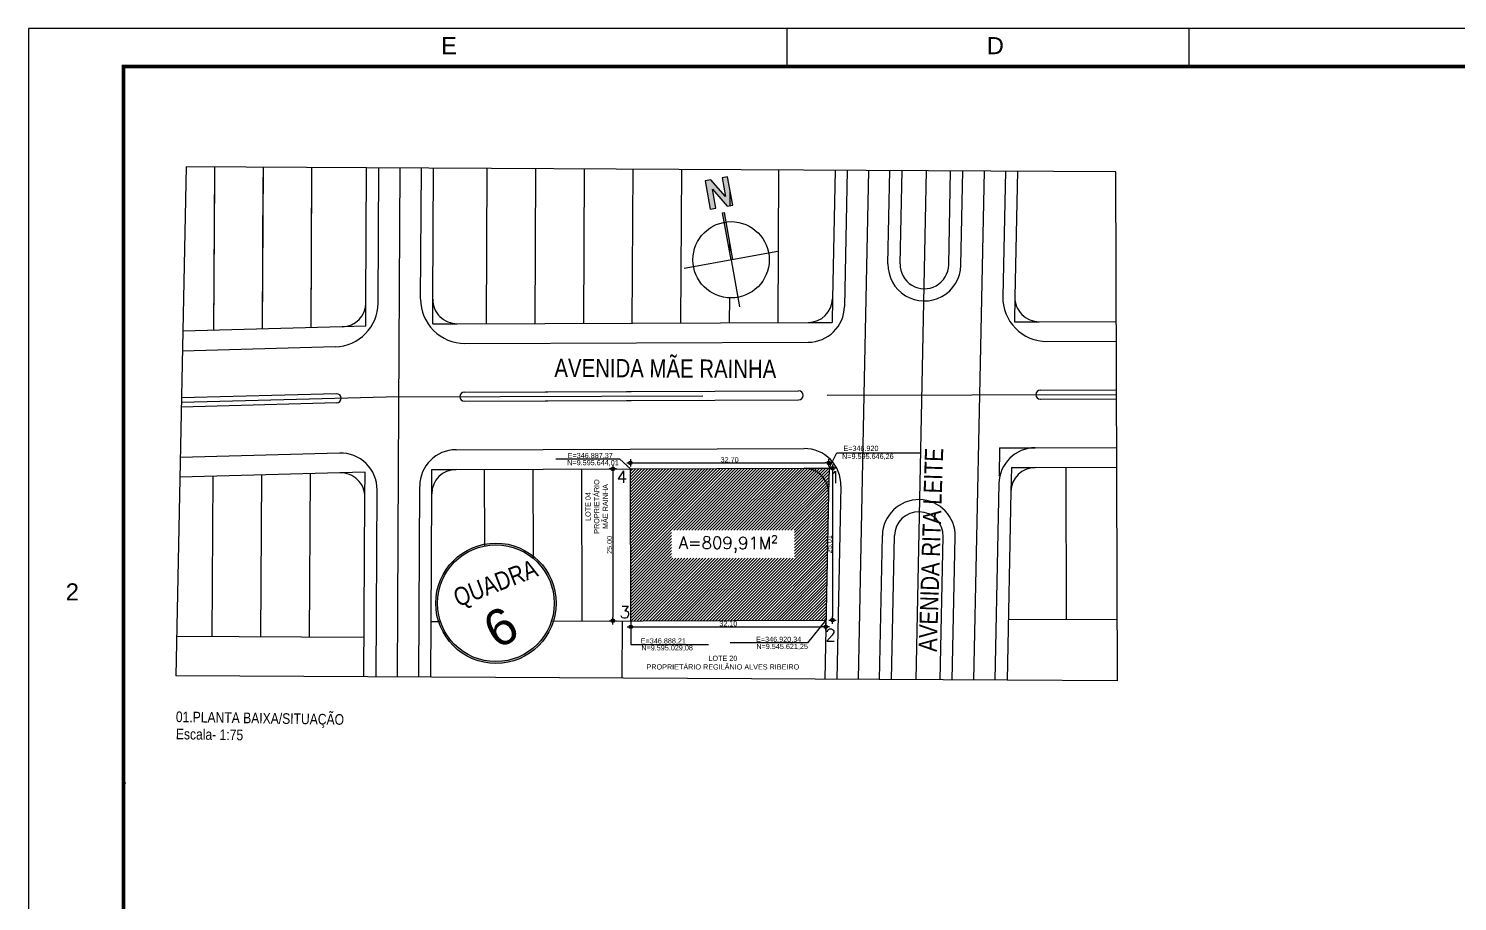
# Model space of a CAD drawing. Header units: millimetres. Extents: x 0 to 5100, y -1 to 1869.
# Drawn here: x 2032.8 to 2267.9, y 1054.9 to 1198.6 of the extents above; entities that cross this region are included whole.
import ezdxf
from ezdxf.enums import TextEntityAlignment as Align

# ---------------------------------------------------------------- set-up
doc = ezdxf.new("R2010")
doc.units = ezdxf.units.MM
doc.header["$LTSCALE"] = 20
for name, pattern in [('ACAD_ISO06W100', [37.5, 24, -3, 0.5, -3, 0.5, -3, 0.5, -3]), ('CONTINU', [0]), ('HIDDEN', [0.375, 0.25, -0.125])]:
    doc.linetypes.add(name, pattern=pattern)
for name, color, linetype in [('ARVORES', 6, 'Continuous'), ('Calçada', 1, 'Continuous'), ('CASA', 3, 'Continuous'), ('CERCADURA', 2, 'Continuous'), ('COTA', 7, 'Continuous'), ('EIXO', 1, 'HIDDEN'), ('LOTE', 51, 'Continuous'), ('MEIOFIO', 2, 'Continuous'), ('NOMERUAS', 50, 'Continuous'), ('POLYLINE', 1, 'Continuous'), ('QUADRA', 4, 'Continuous'), ('TEXTO', 3, 'Continuous'), ('TXT', 2, 'Continuous'), ('Área Verde Geral', 98, 'Continuous')]:
    doc.layers.add(name, color=color, linetype=linetype)
doc.layers.add('hachuras', color=253, linetype='Continuous', lineweight=5)
doc.styles.add('ARIAL', font='arial.ttf', dxfattribs={"height": 2})
doc.styles.add('COTA', font='arial.ttf')
doc.styles.add('F2', font='ARIALN.TTF')
doc.styles.add('ROMANS', font='romans__.ttf', dxfattribs={"height": 0.1})
doc.styles.add('SANSSERIF', font='sas_____.pfb', dxfattribs={"height": 1})
doc.dimstyles.new('COTAS_EXTERNA_SIT', dxfattribs={"dimtxt": 0.85, "dimasz": 0.6, "dimexe": 0.1, "dimexo": 0.05, "dimgap": 0.08, "dimtad": 1, "dimzin": 4, "dimdsep": 46, "dimtxsty": 'COTA', "dimblk": 'COTAS_STILUS', "dimcen": 0, "dimse1": 1, "dimse2": 1, "dimclrd": 4, "dimclrt": 232, "dimadec": 0, "dimazin": 1, "dimtfac": 1, "dimtix": 1, "dimtofl": 0, "dimtmove": 0, "dimatfit": 2, "dimldrblk": 'COTAS_STILUS', "dimfxl": 1, "dimtfillclr": 1, "dimtolj": 1, "dimtzin": 0, "dimarcsym": 0})

# ---------------------------------------------------------------- blocks, each defined once
blk = doc.blocks.new('COTAS_STILUS')
at = {"ltscale": 5}
for p, q in [((1, 0), (-1, 0)), ((0, -1), (0, 1))]:
    blk.add_line(p, q, dxfattribs=at)
for radius in [0.5, 0.25]:
    blk.add_circle((0, 0), radius, dxfattribs=at)
blk = doc.blocks.new('*D512')
at = {"layer": 'COTA', "color": 4, "lineweight": -2}
blk.add_line((2132.41, 1127.09), (2163.89, 1127.09), dxfattribs=at)
at = {"layer": 'COTA', "color": 4, "lineweight": -2, "xscale": 0.6, "yscale": 0.6, "zscale": 0.6, "rotation": 180}
blk.add_blockref('COTAS_STILUS', (2131.81, 1127.09), dxfattribs=at)
at = {"layer": 'COTA', "color": 4, "lineweight": -2, "xscale": 0.6, "yscale": 0.6, "zscale": 0.6}
blk.add_blockref('COTAS_STILUS', (2164.49, 1127.09), dxfattribs=at)
at = {"layer": 'COTA', "color": 232, "insert": (2148.15, 1127.61), "char_height": 0.85, "attachment_point": 5, "style": 'COTA'}
blk.add_mtext('\\A1;32.70', dxfattribs=at)
blk = doc.blocks.new('*D513')
at = {"layer": 'COTA', "color": 4, "lineweight": -2}
blk.add_line((2128.91, 1125.51), (2128.91, 1101.71), dxfattribs=at)
at = {"layer": 'COTA', "color": 4, "lineweight": -2, "xscale": 0.6, "yscale": 0.6, "zscale": 0.6}
for p, rotation in [((2128.91, 1126.11), 90), ((2128.91, 1101.11), 270)]:
    blk.add_blockref('COTAS_STILUS', p, dxfattribs=dict(at, rotation=rotation))
at = {"layer": 'COTA', "color": 232, "insert": (2128.39, 1113.61), "char_height": 0.85, "attachment_point": 5, "rotation": 90, "style": 'COTA'}
blk.add_mtext('\\A1;25.00', dxfattribs=at)
blk = doc.blocks.new('*D514')
at = {"layer": 'COTA', "color": 4, "lineweight": -2}
blk.add_line((2132.5, 1100.12), (2163.39, 1100.12), dxfattribs=at)
at = {"layer": 'COTA', "color": 4, "lineweight": -2, "xscale": 0.6, "yscale": 0.6, "zscale": 0.6, "rotation": 180}
blk.add_blockref('COTAS_STILUS', (2131.9, 1100.12), dxfattribs=at)
at = {"layer": 'COTA', "color": 4, "lineweight": -2, "xscale": 0.6, "yscale": 0.6, "zscale": 0.6}
blk.add_blockref('COTAS_STILUS', (2163.99, 1100.12), dxfattribs=at)
at = {"layer": 'COTA', "color": 232, "insert": (2147.94, 1100.63), "char_height": 0.85, "attachment_point": 5, "style": 'COTA'}
blk.add_mtext('\\A1;32.10', dxfattribs=at)
blk = doc.blocks.new('*D515')
at = {"layer": 'COTA', "color": 4, "lineweight": -2}
blk.add_line((2165.07, 1125.62), (2165.07, 1101.82), dxfattribs=at)
at = {"layer": 'COTA', "color": 4, "lineweight": -2, "xscale": 0.6, "yscale": 0.6, "zscale": 0.6}
for p, rotation in [((2165.07, 1126.22), 90), ((2165.07, 1101.22), 270)]:
    blk.add_blockref('COTAS_STILUS', p, dxfattribs=dict(at, rotation=rotation))
at = {"layer": 'COTA', "color": 232, "insert": (2164.55, 1113.72), "char_height": 0.85, "attachment_point": 5, "rotation": 90, "style": 'COTA'}
blk.add_mtext('\\A1;25.01', dxfattribs=at)
blk = doc.blocks.new('Norte1-flat-1-flat-1')
at = {"linetype": 'CONTINU'}
blk.add_hatch(color=7, dxfattribs=at).paths.add_polyline_path([(-21.16, 37.23), (-23.84, 35.94), (-17.39, 22.5), (-14.71, 23.79), (-19.01, 32.75), (-9.36, 26.36), (-6.68, 27.64), (-13.13, 41.08), (-15.81, 39.8), (-11.51, 30.84)])
h = blk.add_hatch(color=7, dxfattribs=at)
h.paths.add_polyline_path([(-9.82, 22.74), (-10.71, 22.31), (-8.57, 17.85, -0.012506), (-7.66, 18.26)])
h.paths.add_polyline_path([(-7.66, 18.26, 0.012506), (-8.57, 17.85), (0, 0), (0.89, 0.43)])
at = {"color": 7, "linetype": 'CONTINU'}
for p, q in [((-10.71, 22.31), (-9.82, 22.74)), ((0, 0), (-10.71, 22.31)), ((0.89, 0.43), (-9.82, 22.74)), ((-22.31, -10.71), (22.31, 10.71)), ((0, 0), (10.71, -22.31))]:
    blk.add_line(p, q, dxfattribs=at)
blk.add_lwpolyline([(-23.84, 35.94), (-17.39, 22.5), (-14.71, 23.79), (-19.01, 32.75), (-9.36, 26.36), (-6.68, 27.64), (-13.13, 41.08), (-15.81, 39.8), (-11.51, 30.84), (-21.16, 37.23)], close=True, dxfattribs=at)
blk.add_circle((0, 0), 19.8, dxfattribs=at)
blk = doc.blocks.new('PRANCHA')
at = {"color": 7}
for p, q in [((20, 58.4), (20, 59.4)), ((30.6, 58.4), (30.6, 59.4))]:
    blk.add_line(p, q, dxfattribs=at)
blk.add_lwpolyline([(0, 0), (84.1, 0), (84.1, 59.4), (0, 59.4)], close=True, dxfattribs=at)
at = {"color": 1, "const_width": 0.1}
blk.add_lwpolyline([(2.5, 58.4), (83.1, 58.4), (83.1, 1), (2.5, 1)], close=True, dxfattribs=at)
at = {"color": 7, "linetype": 'Continuous', "style": 'ARIAL'}
for s, p in [('E', (11.083, 58.95)), ('D', (25.487, 58.95)), ('2', (1.154, 44.55))]:
    blk.add_text(s, height=0.45, dxfattribs=at).set_placement(p, align=Align.MIDDLE)

msp = doc.modelspace()

# ---------------------------------------------------------------- hatches: boundary and pattern name
at = {"layer": 'CERCADURA'}
h = msp.add_hatch(color=151, dxfattribs=at)
h.paths.add_polyline_path([(2100.51, 1100.292, 1), (2118.871, 1107.711, 1)])
h.paths.add_polyline_path([(2118.593, 1107.599, -1), (2100.788, 1100.405, -1)], flags=16)
h.paths.add_polyline_path([(2101.497, 1102.204), (2115.671, 1108.617), (2113.637, 1113.111), (2099.464, 1106.697)], flags=8)
h.paths.add_polyline_path([(2105.229, 1093.56), (2117.499, 1099.112), (2113.158, 1108.704), (2100.889, 1103.152)], flags=24)

# ---------------------------------------------------------------- linework, layer by layer
at = {"layer": 'Calçada', "color": 8, "lineweight": -3}
msp.add_line((2048.814, 1074.414), (2048.392, 1074.414), dxfattribs=at)
at = {"layer": 'CASA', "color": 7, "linetype": 'ACAD_ISO06W100'}
msp.add_line((2180.516, 1175.178), (2178.793, 1091.402), dxfattribs=at)
at = {"layer": 'CERCADURA', "color": 151}
for radius in [9.902, 9.602]:
    msp.add_circle((2109.691, 1104.002, 61.298), radius, dxfattribs=at)
at = {"layer": 'EIXO', "linetype": 'HIDDEN', "ltscale": 10}
for p, q in [((2093.66, 1126.025), (2093.92, 1175.631)), ((2171.015, 1175.227), (2170.254, 1138.239)), ((2190.017, 1175.128), (2189.259, 1138.303)), ((2093.723, 1137.978), (2164.225, 1138.218)), ((2164.225, 1138.218), (2211.813, 1138.38)), ((2170.254, 1138.239), (2169.292, 1091.452)), ((2189.259, 1138.303), (2188.294, 1091.353)), ((2093.721, 1137.978), (2057.936, 1137.033)), ((2093.481, 1091.849), (2093.66, 1126.025)), ((2093.481, 1091.849), (2093.66, 1126.025)), ((2099.14, 1122.031), (2099.16, 1125.996)), ((2099.16, 1125.996), (2103.126, 1126.01)), ((2160.409, 1126.205), (2164.506, 1126.219)), ((2164.506, 1126.219), (2164.422, 1122.123))]:
    msp.add_line(p, q, dxfattribs=at)
at = {"layer": 'EIXO', "linetype": 'HIDDEN', "ltscale": 5}
for p in [(2165.08, 1154.125), (2161.094, 1150.207)]:
    msp.add_line(p, (2164.999, 1150.221), dxfattribs=at)
at = {"layer": 'hachuras'}
for p, q in [((2131.811, 1125.712), (2132.209, 1126.109)), ((2131.813, 1125.218), (2132.705, 1126.111)), ((2131.815, 1124.725), (2133.202, 1126.112)), ((2131.816, 1124.232), (2133.699, 1126.114)), ((2131.818, 1123.739), (2134.195, 1126.116)), ((2131.82, 1123.245), (2134.692, 1126.117)), ((2131.822, 1122.752), (2135.189, 1126.119)), ((2131.823, 1122.259), (2135.685, 1126.121)), ((2131.825, 1121.765), (2136.182, 1126.122)), ((2131.827, 1121.272), (2136.679, 1126.124)), ((2131.828, 1120.779), (2137.175, 1126.126)), ((2131.83, 1120.285), (2137.672, 1126.127)), ((2131.832, 1119.792), (2138.169, 1126.129)), ((2131.833, 1119.299), (2138.665, 1126.131)), ((2131.835, 1118.806), (2139.162, 1126.133)), ((2131.837, 1118.312), (2139.659, 1126.134)), ((2131.838, 1117.819), (2140.155, 1126.136)), ((2131.84, 1117.326), (2140.652, 1126.138)), ((2131.842, 1116.832), (2141.149, 1126.139)), ((2131.843, 1116.339), (2141.645, 1126.141)), ((2131.845, 1115.846), (2142.142, 1126.143)), ((2131.847, 1115.353), (2142.639, 1126.144)), ((2131.848, 1114.859), (2143.135, 1126.146)), ((2131.85, 1114.366), (2143.632, 1126.148)), ((2131.852, 1113.873), (2144.128, 1126.149)), ((2131.853, 1113.379), (2144.625, 1126.151)), ((2131.855, 1112.886), (2145.122, 1126.153)), ((2131.857, 1112.393), (2145.618, 1126.154)), ((2131.858, 1111.899), (2146.115, 1126.156)), ((2131.86, 1111.406), (2146.612, 1126.158)), ((2131.862, 1110.913), (2147.108, 1126.159)), ((2131.863, 1110.42), (2147.605, 1126.161)), ((2131.865, 1109.926), (2148.102, 1126.163)), ((2131.867, 1109.433), (2148.598, 1126.165)), ((2138.942, 1116.013), (2149.095, 1126.166)), ((2139.437, 1116.013), (2149.592, 1126.168)), ((2139.932, 1116.013), (2150.088, 1126.17)), ((2140.427, 1116.013), (2150.585, 1126.171)), ((2140.922, 1116.013), (2151.082, 1126.173)), ((2141.417, 1116.013), (2151.578, 1126.175)), ((2141.912, 1116.013), (2152.075, 1126.176)), ((2142.407, 1116.013), (2152.572, 1126.178)), ((2142.901, 1116.013), (2153.068, 1126.18)), ((2143.396, 1116.013), (2153.565, 1126.181)), ((2143.891, 1116.013), (2154.062, 1126.183)), ((2144.386, 1116.013), (2154.558, 1126.185)), ((2144.881, 1116.013), (2155.055, 1126.186)), ((2145.376, 1116.013), (2155.552, 1126.188)), ((2145.871, 1116.013), (2156.048, 1126.19)), ((2146.366, 1116.013), (2156.545, 1126.192)), ((2146.861, 1116.013), (2157.042, 1126.193)), ((2147.356, 1116.013), (2157.538, 1126.195)), ((2147.851, 1116.013), (2158.035, 1126.197)), ((2148.346, 1116.013), (2158.532, 1126.198)), ((2148.841, 1116.013), (2159.028, 1126.2)), ((2149.336, 1116.013), (2159.525, 1126.202)), ((2149.831, 1116.013), (2160.022, 1126.203)), ((2150.326, 1116.013), (2160.518, 1126.205)), ((2150.821, 1116.013), (2161.015, 1126.207)), ((2151.316, 1116.013), (2161.512, 1126.208)), ((2151.811, 1116.013), (2162.008, 1126.21)), ((2152.306, 1116.013), (2162.505, 1126.212)), ((2152.801, 1116.013), (2163.002, 1126.213)), ((2153.296, 1116.013), (2163.498, 1126.215)), ((2153.791, 1116.013), (2163.995, 1126.217)), ((2154.286, 1116.013), (2164.492, 1126.218)), ((2154.781, 1116.013), (2164.496, 1125.728)), ((2155.276, 1116.013), (2164.485, 1125.222)), ((2155.771, 1116.013), (2164.475, 1124.717)), ((2156.266, 1116.013), (2164.465, 1124.212)), ((2156.761, 1116.013), (2164.454, 1123.706)), ((2157.256, 1116.013), (2164.444, 1123.201)), ((2157.751, 1116.013), (2164.433, 1122.696)), ((2158.246, 1116.013), (2164.423, 1122.19)), ((2158.741, 1116.013), (2164.413, 1121.685)), ((2158.845, 1115.622), (2164.402, 1121.179)), ((2158.845, 1115.127), (2164.392, 1120.674)), ((2158.845, 1114.632), (2164.381, 1120.169)), ((2158.845, 1114.137), (2164.371, 1119.663)), ((2158.845, 1113.642), (2164.361, 1119.158)), ((2158.845, 1113.147), (2164.35, 1118.653)), ((2158.845, 1112.652), (2164.34, 1118.147)), ((2158.845, 1112.157), (2164.33, 1117.642)), ((2158.845, 1111.662), (2164.319, 1117.137)), ((2131.869, 1108.94), (2138.565, 1115.636)), ((2131.87, 1108.446), (2138.565, 1115.141)), ((2131.872, 1107.953), (2138.565, 1114.646)), ((2148.843, 1101.165), (2164.309, 1116.631)), ((2149.34, 1101.167), (2164.298, 1116.126)), ((2149.836, 1101.169), (2164.288, 1115.62)), ((2150.333, 1101.17), (2164.278, 1115.115)), ((2150.83, 1101.172), (2164.267, 1114.61)), ((2131.874, 1107.46), (2138.565, 1114.151)), ((2131.875, 1106.966), (2138.565, 1113.656)), ((2131.877, 1106.473), (2138.565, 1113.161)), ((2131.879, 1105.98), (2138.565, 1112.666)), ((2131.88, 1105.487), (2138.565, 1112.171)), ((2151.326, 1101.174), (2164.257, 1114.104)), ((2151.823, 1101.176), (2164.246, 1113.599)), ((2152.32, 1101.177), (2164.236, 1113.094)), ((2152.816, 1101.179), (2164.226, 1112.588)), ((2131.882, 1104.993), (2138.565, 1111.676)), ((2131.884, 1104.5), (2138.814, 1111.43)), ((2131.885, 1104.007), (2139.309, 1111.43)), ((2131.887, 1103.513), (2139.804, 1111.43)), ((2131.889, 1103.02), (2140.299, 1111.43)), ((2131.89, 1102.527), (2140.794, 1111.43)), ((2131.892, 1102.034), (2141.289, 1111.43)), ((2131.894, 1101.54), (2141.784, 1111.43)), ((2131.956, 1101.108), (2142.279, 1111.43)), ((2132.453, 1101.11), (2142.774, 1111.43)), ((2132.95, 1101.111), (2143.269, 1111.43)), ((2133.446, 1101.113), (2143.764, 1111.43)), ((2133.943, 1101.115), (2144.259, 1111.43)), ((2134.44, 1101.116), (2144.754, 1111.43)), ((2134.936, 1101.118), (2145.249, 1111.43)), ((2135.433, 1101.12), (2145.744, 1111.43)), ((2135.93, 1101.121), (2146.239, 1111.43)), ((2136.426, 1101.123), (2146.734, 1111.43)), ((2136.923, 1101.125), (2147.229, 1111.43)), ((2137.42, 1101.127), (2147.724, 1111.43)), ((2137.916, 1101.128), (2148.219, 1111.43)), ((2138.413, 1101.13), (2148.714, 1111.43)), ((2138.91, 1101.132), (2149.209, 1111.43)), ((2139.406, 1101.133), (2149.703, 1111.43)), ((2139.903, 1101.135), (2150.198, 1111.43)), ((2140.4, 1101.137), (2150.693, 1111.43)), ((2140.896, 1101.138), (2151.188, 1111.43)), ((2141.393, 1101.14), (2151.683, 1111.43)), ((2141.89, 1101.142), (2152.178, 1111.43)), ((2142.386, 1101.143), (2152.673, 1111.43)), ((2142.883, 1101.145), (2153.168, 1111.43)), ((2143.38, 1101.147), (2153.663, 1111.43)), ((2143.876, 1101.149), (2154.158, 1111.43)), ((2144.373, 1101.15), (2154.653, 1111.43)), ((2144.87, 1101.152), (2155.148, 1111.43)), ((2145.366, 1101.154), (2155.643, 1111.43)), ((2145.863, 1101.155), (2156.138, 1111.43)), ((2146.36, 1101.157), (2156.633, 1111.43)), ((2146.856, 1101.159), (2157.128, 1111.43)), ((2147.353, 1101.16), (2157.623, 1111.43)), ((2147.85, 1101.162), (2158.118, 1111.43)), ((2148.346, 1101.164), (2158.613, 1111.43)), ((2153.313, 1101.181), (2164.215, 1112.083)), ((2153.81, 1101.182), (2164.205, 1111.578)), ((2154.306, 1101.184), (2164.194, 1111.072)), ((2154.803, 1101.186), (2164.184, 1110.567)), ((2155.3, 1101.187), (2164.174, 1110.061)), ((2155.796, 1101.189), (2164.163, 1109.556)), ((2156.293, 1101.191), (2164.153, 1109.051)), ((2156.79, 1101.192), (2164.143, 1108.545)), ((2157.286, 1101.194), (2164.132, 1108.04)), ((2157.783, 1101.196), (2164.122, 1107.535)), ((2158.28, 1101.198), (2164.111, 1107.029)), ((2158.776, 1101.199), (2164.101, 1106.524)), ((2159.273, 1101.201), (2164.091, 1106.018)), ((2159.77, 1101.203), (2164.08, 1105.513)), ((2160.266, 1101.204), (2164.07, 1105.008)), ((2160.763, 1101.206), (2164.059, 1104.502)), ((2161.26, 1101.208), (2164.049, 1103.997)), ((2161.756, 1101.209), (2164.039, 1103.492)), ((2162.253, 1101.211), (2164.028, 1102.986)), ((2162.75, 1101.213), (2164.018, 1102.481)), ((2163.246, 1101.214), (2164.007, 1101.976)), ((2163.743, 1101.216), (2163.997, 1101.47))]:
    msp.add_line(p, q, dxfattribs=at)
at = {"layer": 'LOTE'}
for p, q in [((2058.734, 1175.815), (2057.011, 1092.04)), ((2088.42, 1175.66), (2058.734, 1175.815)), ((2063.28, 1148.897), (2063.421, 1175.791)), ((2071.281, 1149.118), (2071.42, 1175.749)), ((2079.282, 1149.339), (2079.42, 1175.707)), ((2211.689, 1175.014), (2088.42, 1175.66)), ((2063.28, 1148.897), (2063.411, 1173.901)), ((2071.281, 1149.118), (2071.412, 1174.121)), ((2079.282, 1149.339), (2079.413, 1174.342)), ((2108.136, 1150.027), (2108.27, 1175.556)), ((2116.136, 1149.985), (2116.27, 1175.514)), ((2124.137, 1150.082), (2124.27, 1175.472)), ((2132.137, 1150.109), (2132.27, 1175.43)), ((2140.137, 1150.136), (2140.269, 1175.388)), ((2156.138, 1150.191), (2156.269, 1175.304)), ((2211.974, 1091.229), (2211.689, 1175.014)), ((2148.238, 1169.456), (2148.251, 1171.831)), ((2148.197, 1161.565), (2148.206, 1163.276)), ((2148.137, 1150.163), (2148.159, 1154.253)), ((2148.137, 1150.163), (2148.159, 1154.253)), ((2083.254, 1146.197), (2058.111, 1145.503)), ((2203.599, 1101.352), (2203.514, 1126.352)), ((2063.016, 1098.509), (2063.154, 1124.885)), ((2071.016, 1098.467), (2071.155, 1125.105)), ((2079.016, 1098.425), (2079.156, 1125.326)), ((2107.853, 1113.426), (2107.81, 1126.026)), ((2115.86, 1111.359), (2115.81, 1126.053)), ((2123.895, 1101.08), (2123.81, 1126.08)), ((2131.895, 1101.108), (2131.81, 1126.108)), ((2099.029, 1100.996), (2100.57, 1101.001)), ((2118.832, 1101.063), (2163.992, 1101.217)), ((2130.481, 1091.655), (2130.53, 1101.103)), ((2194, 1101.319), (2211.939, 1101.38)), ((2088.016, 1098.378), (2057.145, 1098.539)), ((2193.795, 1091.324), (2057.011, 1092.04)), ((2211.974, 1091.229), (2193.795, 1091.324))]:
    msp.add_line(p, q, dxfattribs=at)
at = {"layer": 'MEIOFIO'}
for p, q in [((2090.304, 1153.406), (2090.42, 1175.649)), ((2090.304, 1153.406), (2090.42, 1175.649)), ((2097.307, 1154.053), (2097.42, 1175.613)), ((2167.514, 1175.246), (2167.053, 1152.834)), ((2174.2, 1159.872), (2174.515, 1175.209)), ((2176.2, 1159.848), (2176.515, 1175.198)), ((2184.198, 1159.684), (2184.516, 1175.157)), ((2186.197, 1159.626), (2186.516, 1175.146)), ((2193.517, 1175.109), (2193.093, 1154.49)), ((2104.582, 1146.765), (2161.075, 1146.957)), ((2200.366, 1147.091), (2211.784, 1147.13)), ((2083.463, 1138.486), (2057.952, 1137.782)), ((2104.486, 1138.765), (2159.499, 1138.952)), ((2104.486, 1138.765), (2144.49, 1138.901)), ((2199.278, 1139.087), (2211.811, 1139.13)), ((2083.505, 1136.987), (2057.921, 1136.281)), ((2104.491, 1137.265), (2159.504, 1137.452)), ((2104.491, 1137.265), (2144.495, 1137.401)), ((2199.247, 1137.588), (2211.816, 1137.631)), ((2083.977, 1128.71), (2057.75, 1127.987)), ((2103.126, 1129.26), (2160.428, 1129.455)), ((2198.438, 1129.584), (2211.843, 1129.63)), ((2089.981, 1091.867), (2090.143, 1122.681)), ((2096.981, 1091.831), (2097.146, 1123.291)), ((2166.447, 1123.332), (2165.792, 1091.47)), ((2192.46, 1123.708), (2191.795, 1091.334)), ((2172.793, 1091.434), (2173.281, 1115.173)), ((2174.793, 1091.423), (2175.28, 1115.132)), ((2182.794, 1091.381), (2183.279, 1114.968)), ((2184.794, 1091.371), (2185.278, 1114.926))]:
    msp.add_line(p, q, dxfattribs=at)
for centre, radius, start, end in [((2180.198, 1159.749), 6, 178.82222, 358.82222), ((2180.199, 1159.766), 4, 178.82222, 358.82222), ((2200.341, 1154.341), 7.25, 178.82222, 270.19505), ((2083.054, 1153.444), 7.25, 271.58026, 359.7), ((2104.557, 1154.015), 7.25, 179.7, 270.19505), ((2161.055, 1152.957), 6, 270.19505, 358.82222), ((2083.484, 1137.736), 0.75, 271.58026, 91.58026), ((2104.489, 1138.015), 0.75, 90.19505, 270.19505), ((2104.489, 1138.015), 0.75, 90.19505, 270.19505), ((2159.501, 1138.202), 0.75, 270.19505, 90.19505), ((2199.28, 1138.337), 0.75, 90.19505, 270.19505), ((2084.143, 1122.713), 6, 359.7, 91.58026), ((2103.146, 1123.26), 6, 90.19505, 179.7), ((2160.448, 1123.455), 6, 358.82222, 90.19505), ((2160.448, 1123.455), 6, 358.82222, 90.19505), ((2198.459, 1123.584), 6, 90.19505, 178.82222), ((2179.279, 1115.05), 6, 358.82222, 178.82222), ((2179.279, 1115.05), 4, 358.82222, 178.82222)]:
    msp.add_arc(centre, radius, start, end, dxfattribs=at)
at = {"layer": 'POLYLINE'}
for p, q in [((2130.057, 1127.697), (2119.561, 1127.697)), ((2131.81, 1126.108), (2130.057, 1127.697))]:
    msp.add_line(p, q, dxfattribs=at)
for points in [[(2164.506, 1126.219), (2165.81, 1128.738), (2179.53, 1128.738)], [(2131.895, 1101.108), (2131.895, 1097.218), (2144.691, 1097.218)], [(2163.992, 1101.217), (2160.967, 1097.469), (2148.213, 1097.469)]]:
    msp.add_lwpolyline(points, dxfattribs=at)
at = {"layer": 'QUADRA'}
for p, q in [((2088.304, 1153.458), (2088.42, 1175.66)), ((2088.304, 1153.458), (2088.42, 1175.66)), ((2099.307, 1154.032), (2099.42, 1175.602)), ((2165.514, 1175.256), (2165.08, 1154.125)), ((2195.517, 1175.099), (2195.092, 1154.419)), ((2103.321, 1150.011), (2161.094, 1150.207)), ((2199.105, 1150.337), (2211.772, 1150.38)), ((2084.414, 1149.48), (2058.177, 1148.757)), ((2198.42, 1126.334), (2211.854, 1126.38)), ((2084.026, 1125.46), (2057.684, 1124.734)), ((2103.126, 1126.01), (2160.409, 1126.205)), ((2103.126, 1126.01), (2160.409, 1126.205)), ((2099.029, 1100.996), (2099.14, 1122.031)), ((2164.422, 1122.123), (2163.792, 1091.481)), ((2194.434, 1122.417), (2193.795, 1091.324)), ((2087.981, 1091.878), (2088.136, 1121.441)), ((2098.981, 1091.82), (2099.029, 1100.996)), ((2098.981, 1091.82), (2099.029, 1100.996))]:
    msp.add_line(p, q, dxfattribs=at)
at = {"layer": 'QUADRA', "color": 8, "linetype": 'HIDDEN'}
for p, q in [((2088.284, 1149.587), (2088.304, 1153.458)), ((2099.286, 1149.997), (2099.307, 1154.032)), ((2195.092, 1154.419), (2195.008, 1150.323)), ((2099.286, 1149.997), (2103.321, 1150.011)), ((2195.008, 1150.323), (2199.105, 1150.337)), ((2088.284, 1149.587), (2084.414, 1149.48)), ((2088.158, 1125.574), (2084.026, 1125.46)), ((2088.136, 1121.441), (2088.158, 1125.574))]:
    msp.add_line(p, q, dxfattribs=at)
at = {"layer": 'QUADRA', "color": 8, "linetype": 'HIDDEN', "ltscale": 3}
for p, q in [((2192.581, 1129.564), (2192.485, 1124.894)), ((2192.581, 1129.564), (2198.438, 1129.584)), ((2194.514, 1126.321), (2194.434, 1122.417)), ((2194.514, 1126.321), (2198.42, 1126.334))]:
    msp.add_line(p, q, dxfattribs=at)
at = {"layer": 'QUADRA'}
for centre, start, end in [((2084.304, 1153.479), 271.58026, 359.7), ((2103.307, 1154.011), 179.7, 270.19505), ((2161.08, 1154.207), 270.19505, 358.82222), ((2199.091, 1154.337), 178.82222, 270.19505), ((2198.433, 1122.334), 90.19505, 178.82222), ((2084.136, 1121.462), 359.7, 91.58026), ((2103.139, 1122.01), 90.19505, 179.7), ((2160.422, 1122.205), 358.82222, 90.19505)]:
    msp.add_arc(centre, 4, start, end, dxfattribs=at)

# ---------------------------------------------------------------- block references
at = {"xscale": 6.241418187981083, "yscale": 6.241418187981083, "zscale": 6.241418187981083}
msp.add_blockref('PRANCHA', (2032.789, 827.835), dxfattribs=at)
at = {"layer": 'Área Verde Geral', "xscale": 0.3169630706975011, "yscale": 0.3169630706975011, "zscale": 0.3169630706975011, "rotation": 344.6266731279047}
msp.add_blockref('Norte1-flat-1-flat-1', (2148.386, 1160.524), dxfattribs=at)

# ---------------------------------------------------------------- texts
at = {"layer": 'ARVORES', "color": 2, "linetype": 'Continuous', "style": 'SANSSERIF', "width": 0.8}
msp.add_text('QUADRA', height=3, rotation=21.04886, dxfattribs=at).set_placement((2103.455, 1103.367))
at = {"layer": 'ARVORES', "color": 2, "linetype": 'Continuous', "style": 'SANSSERIF'}
msp.add_text('6', height=6, rotation=29.82964, dxfattribs=at).set_placement((2109.929, 1096.309))
at = {"layer": 'COTA', "color": 232, "char_height": 0.85, "attachment_point": 5, "style": 'COTA'}
for s, insert in [('E=346.887,37', (2125.218, 1128.232)), ('N=9.595.646,26', (2170.897, 1128.098)), ('E=346.920', (2169.755, 1129.487)), ('N=9.595.644,01', (2125.668, 1127.06)), ('E=346.888,21', (2137.244, 1097.729)), ('E=346.920,34', (2156.216, 1097.98)), ('N=9.595.029,08', (2137.864, 1096.591)), ('N=9.545.621,25', (2156.794, 1096.817))]:
    msp.add_mtext_dynamic_manual_height_columns(s, width=0.62006, gutter_width=5, heights=[0], dxfattribs=dict(at, insert=insert))
at = {"layer": 'COTA', "color": 232, "insert": (2126.267, 1119.917), "char_height": 0.85, "attachment_point": 5, "rotation": 90, "style": 'COTA'}
msp.add_mtext('\\A1;LOTE 04\\PPROPRIETÁRIO \\PMÃE RAINHA', dxfattribs=at)
at = {"layer": 'COTA', "color": 232, "insert": (2147.039, 1094.228), "char_height": 0.85, "attachment_point": 5, "style": 'COTA'}
msp.add_mtext('\\A1;LOTE 20\\PPROPRIETÁRIO REGILÂNIO ALVES RIBEIRO', dxfattribs=at)
at = {"layer": 'NOMERUAS', "color": 2, "linetype": 'Continuous', "style": 'SANSSERIF', "width": 0.8}
for s, rotation, p in [('AVENIDA MÃE RAINHA', 359.70381, (2119.307, 1141.244, -61.298)), ('AVENIDA RITA LEITE', 88.17596, (2182.24, 1095.982, -61.298))]:
    msp.add_text(s, height=3, rotation=rotation, dxfattribs=at).set_placement(p)
at = {"layer": 'TEXTO', "style": 'ROMANS'}
for s, p in [('4', (2129.568, 1123.818)), ('1', (2164.629, 1123.741)), ('A=809,91M²', (2139.757, 1112.983)), ('3', (2130.052, 1101.526)), ('2', (2163.891, 1097.778))]:
    msp.add_text(s, height=2, rotation=359.70301, dxfattribs=at).set_placement(p)
at = {"layer": 'TXT', "color": 2, "extrusion": (0.084411, -0.001453, 0.99643), "style": 'F2', "oblique": 360}
for s, p in [('01.PLANTA BAIXA/SITUAÇÃO', (1119.694, -2030.768, 172.059)), ('Escala- 1:75', (1116.869, -2030.817, 172.063))]:
    msp.add_text(s, height=1.74541, rotation=270.03855, dxfattribs=at).set_placement(p)

# ---------------------------------------------------------------- dimensions: what is measured, and where the dimension line sits
at = {"layer": 'COTA', "color": 4}
dim = msp.add_linear_dim(base=(2128.907, 1101.108), p1=(2131.767, 1126.107), p2=(2131.895, 1101.108), angle=90, dimstyle='COTAS_EXTERNA_SIT', dxfattribs=at)
dim.commit()
dim.dimension.update_dxf_attribs({"geometry": '*D513', "text_midpoint": (2128.393, 1113.608)})
dim = msp.add_linear_dim(base=(2164.492, 1127.092), p1=(2131.81, 1126.107), p2=(2164.492, 1126.218), text='32.70', dimstyle='COTAS_EXTERNA_SIT', dxfattribs=at)
dim.commit()
dim.dimension.update_dxf_attribs({"geometry": '*D512', "text_midpoint": (2148.151, 1127.606)})
dim = msp.add_linear_dim(base=(2165.066, 1101.217), p1=(2164.506, 1126.219), p2=(2163.992, 1101.217), angle=90, text='25.01', dimstyle='COTAS_EXTERNA_SIT', dxfattribs=at)
dim.commit()
dim.dimension.update_dxf_attribs({"geometry": '*D515', "text_midpoint": (2164.552, 1113.718)})
dim = msp.add_linear_dim(base=(2163.992, 1100.117), p1=(2131.895, 1101.108), p2=(2163.992, 1101.217), dimstyle='COTAS_EXTERNA_SIT', dxfattribs=at)
dim.commit()
dim.dimension.update_dxf_attribs({"geometry": '*D514', "text_midpoint": (2147.944, 1100.631)})

doc.saveas('drawing.dxf')
